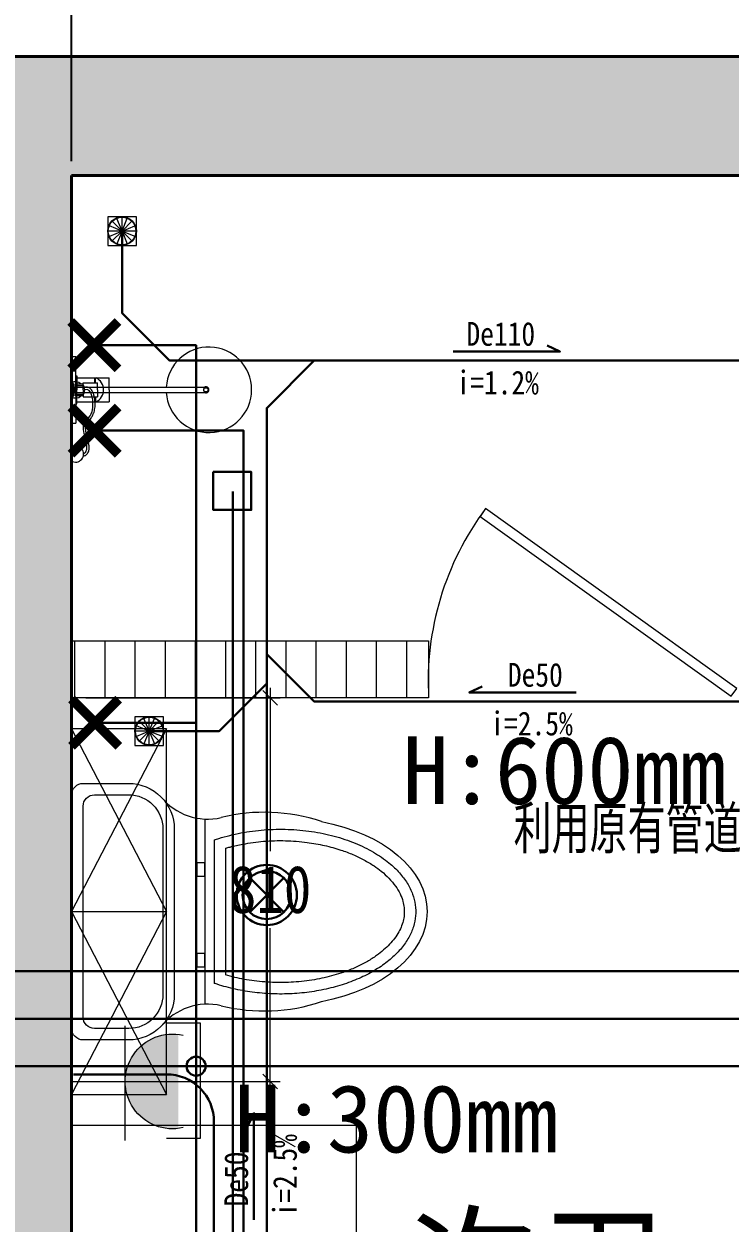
# Model space of a CAD drawing. Header units: millimetres. Extents: x -64529 to 3079702, y -28926 to 77119.
# Drawn here: x -25090 to -23604, y 15156 to 17680 of the extents above; entities that cross this region are included whole.
import ezdxf

# ---------------------------------------------------------------- set-up
doc = ezdxf.new("R2010")
doc.units = ezdxf.units.MM
doc.header["$LTSCALE"] = 10
doc.layers.get('0').update_dxf_attribs({"color": 255})
doc.layers.get('Defpoints').update_dxf_attribs({"color": 255})
for name, color, linetype, lineweight in [('1强弱电插座尺寸', 5, 'Continuous', 0), ('1强电插座布线图', 1, 'Continuous', 30), ('1强电插座布置图', 1, 'Continuous', 30), ('1排水布置图', 1, 'Continuous', 30), ('1浅浅', 251, 'Continuous', 20), ('1给水布置图', 4, 'Continuous', 30), ('1给水平面布置图', 4, 'Continuous', 13), ('图框', 255, 'Continuous', 0), ('机电', 3, 'Continuous', 0), ('标注', 250, 'Continuous', 0)]:
    doc.layers.add(name, color=color, linetype=linetype, lineweight=lineweight)
doc.styles.add('_THVAC_DIM', font='SIMPLEX', dxfattribs={"width": 0.8, "height": 3.5, "bigfont": 'HZTXT'})
doc.styles.get("Standard").update_dxf_attribs({"font": ''})
doc.styles.add('夏建东', font='', dxfattribs={"width": 0.85})
doc.styles.add('宋体', font='', dxfattribs={"height": 2.5})
doc.styles.get('Standard').set_extended_font_data('SimSun')
doc.styles.get('夏建东').set_extended_font_data('SimSun')
doc.styles.get('宋体').set_extended_font_data('SimSun')
doc.dimstyles.new('g', dxfattribs={"dimtxt": 100, "dimasz": 31, "dimexe": 21, "dimexo": 30, "dimgap": 31, "dimtad": 1, "dimtih": 1, "dimtoh": 1, "dimdec": 0, "dimrnd": 10, "dimdsep": 46, "dimtxsty": '夏建东', "dimblk": 'OBLIQUE', "dimcen": 2.5, "dimdle": 21, "dimclrd": 5, "dimclre": 5, "dimclrt": 5, "dimadec": 0, "dimazin": 0, "dimtfac": 1, "dimtdec": 0, "dimtmove": 2, "dimatfit": 3, "dimldrblk": 'DOT', "dimfxl": 300, "dimlwd": -1, "dimlwe": -1, "dimarcsym": 1})
doc.dimstyles.new('副本 外标注', dxfattribs={"dimtxt": 140, "dimasz": 60, "dimexe": 30, "dimexo": 30, "dimgap": 80, "dimtad": 1, "dimtoh": 1, "dimdec": 0, "dimtxsty": 'Standard', "dimblk": 'OBLIQUE', "dimcen": 2.5, "dimdle": 60, "dimclrd": 250, "dimclre": 250, "dimclrt": 44, "dimadec": 0, "dimazin": 0, "dimtfac": 1, "dimtdec": 0, "dimtix": 1, "dimtmove": 0, "dimatfit": 3, "dimldrblk": 'DOTSMALL', "dimfxl": 1, "dimtfill": 1, "dimarcsym": 0})

# ---------------------------------------------------------------- blocks, each defined once
blk = doc.blocks.new('热水')
at = {"layer": '图框', "color": 1, "lineweight": 0, "const_width": 40, "elevation": 5661.9}
for points in [[(228689.2, 195326.7), (228490.4, 195525.6)], [(228689.2, 195525.6), (228490.4, 195326.7)]]:
    blk.add_lwpolyline(points, dxfattribs=at)
blk = doc.blocks.new('冷水')
at = {"layer": '图框', "color": 4, "lineweight": 0, "const_width": 40, "elevation": 5661.9}
for points in [[(228130.8, 195325.4), (228329.7, 195524.3)], [(228329.7, 195325.4), (228130.8, 195524.3)]]:
    blk.add_lwpolyline(points, dxfattribs=at)
blk = doc.blocks.new('A$C27FE3D30')
at = {"layer": '机电'}
for p, q in [((-94262.4, 38367.4), (-94262.4, 38559.4)), ((-94262.4, 38463.4), (-94351, 38500.5)), ((-94262.4, 38463.4), (-94330.4, 38531.2)), ((-94262.4, 38463.4), (-94300, 38551.8)), ((-94262.4, 38463.4), (-94225.8, 38552.2)), ((-94262.4, 38463.4), (-94194.6, 38531.4)), ((-94262.4, 38463.4), (-94173.2, 38498.8)), ((-94262.4, 38463.4), (-94358.4, 38463.4)), ((-94262.4, 38463.4), (-94358.4, 38463.4)), ((-94166.4, 38463.4), (-94358.4, 38463.4)), ((-94262.4, 38463.4), (-94351, 38426.3)), ((-94262.4, 38463.4), (-94330.4, 38395.6)), ((-94262.4, 38463.4), (-94300, 38375.1)), ((-94262.4, 38463.4), (-94194.6, 38395.5)), ((-94262.4, 38463.4), (-94225.8, 38374.7)), ((-94262.4, 38463.4), (-94173.2, 38428)), ((-94262.4, 38463.4), (-94262.4, 38463.4))]:
    blk.add_line(p, q, dxfattribs=at)
blk.add_lwpolyline([(-94362.4, 38363.4), (-94162.4, 38363.4), (-94162.4, 38563.4), (-94362.4, 38563.4)], close=True, dxfattribs=at)
for radius in [100, 96]:
    blk.add_circle((-94262.4, 38463.4), radius, dxfattribs=at)
blk = doc.blocks.new('_Oblique')
at = {"color": 0, "linetype": 'ByBlock', "lineweight": -2}
blk.add_line((-0.5, -0.5), (0.5, 0.5), dxfattribs=at)
blk = doc.blocks.new('*D574')
at = {"layer": '1浅浅', "color": 250, "lineweight": -2, "transparency": 16777216}
for p, q in [((-24990, 18078), (-24990, 18378)), ((-23340, 17332.1), (-23340, 18378)), ((-25050, 18348), (-23280, 18348))]:
    blk.add_line(p, q, dxfattribs=at)
at = {"layer": 'Defpoints', "color": 0, "lineweight": 30, "transparency": 16777216}
for p in [(-23340, 18348), (-24990, 18048), (-23340, 17302.1)]:
    blk.add_point(p, dxfattribs=at)
at = {"layer": '1浅浅', "color": 250, "lineweight": -2, "transparency": 16777216, "xscale": 60, "yscale": 60, "zscale": 60, "rotation": 180}
blk.add_blockref('_Oblique', (-24990, 18348), dxfattribs=at)
at = {"layer": '1浅浅', "color": 250, "lineweight": -2, "transparency": 16777216, "xscale": 60, "yscale": 60, "zscale": 60}
blk.add_blockref('_Oblique', (-23340, 18348), dxfattribs=at)
at = {"layer": '1浅浅', "color": 44, "transparency": 16777216, "insert": (-24165, 18498), "char_height": 140, "attachment_point": 5, "bg_fill": 3, "box_fill_scale": 1.1, "bg_fill_color": 256, "bg_fill_true_color": 13158600, "bg_fill_transparency": 3955916}
blk.add_mtext('1650', dxfattribs=at)
blk = doc.blocks.new('_DotSmall')
at = {"color": 0, "linetype": 'ByBlock', "const_width": 0.5}
blk.add_lwpolyline([(-0.0625, 0, 1), (0.0625, 0, 1)], format="xyb", close=True, dxfattribs=at)
blk = doc.blocks.new('*D613')
at = {"layer": '1浅浅', "color": 250, "lineweight": -2, "transparency": 16777216}
for p, q in [((-35240, 17391.5), (-35240, 19292.7)), ((-17760, 17391.5), (-17760, 19292.7)), ((-35300, 19262.7), (-17700, 19262.7))]:
    blk.add_line(p, q, dxfattribs=at)
at = {"layer": 'Defpoints', "color": 0, "lineweight": 30, "transparency": 16777216}
for p in [(-17760, 19262.7), (-35240, 17361.5), (-17760, 17361.5)]:
    blk.add_point(p, dxfattribs=at)
at = {"layer": '1浅浅', "color": 250, "lineweight": -2, "transparency": 16777216, "xscale": 60, "yscale": 60, "zscale": 60, "rotation": 180}
blk.add_blockref('_Oblique', (-35240, 19262.7), dxfattribs=at)
at = {"layer": '1浅浅', "color": 250, "lineweight": -2, "transparency": 16777216, "xscale": 60, "yscale": 60, "zscale": 60}
blk.add_blockref('_Oblique', (-17760, 19262.7), dxfattribs=at)
at = {"layer": '1浅浅', "color": 44, "transparency": 16777216, "insert": (-26500, 19412.7), "char_height": 140, "attachment_point": 5, "bg_fill": 3, "box_fill_scale": 1.1, "bg_fill_color": 256, "bg_fill_true_color": 13158600, "bg_fill_transparency": 16430252}
blk.add_mtext('17330', dxfattribs=at)
blk = doc.blocks.new('*D617')
at = {"layer": '1浅浅', "color": 250, "lineweight": -2, "transparency": 16777216}
for p, q in [((-24990, 17391.5), (-24990, 18857.3)), ((-22990, 17161.5), (-22990, 18857.3)), ((-25050, 18827.3), (-22930, 18827.3))]:
    blk.add_line(p, q, dxfattribs=at)
at = {"layer": 'Defpoints', "color": 0, "lineweight": 30, "transparency": 16777216}
for p in [(-22990, 18827.3), (-24990, 17361.5), (-22990, 17131.5)]:
    blk.add_point(p, dxfattribs=at)
at = {"layer": '1浅浅', "color": 250, "lineweight": -2, "transparency": 16777216, "xscale": 60, "yscale": 60, "zscale": 60, "rotation": 180}
blk.add_blockref('_Oblique', (-24990, 18827.3), dxfattribs=at)
at = {"layer": '1浅浅', "color": 250, "lineweight": -2, "transparency": 16777216, "xscale": 60, "yscale": 60, "zscale": 60}
blk.add_blockref('_Oblique', (-22990, 18827.3), dxfattribs=at)
at = {"layer": '1浅浅', "color": 44, "transparency": 16777216, "insert": (-23990, 18977.3), "char_height": 140, "attachment_point": 5, "bg_fill": 3, "box_fill_scale": 1.1, "bg_fill_color": 256, "bg_fill_true_color": 13158600, "bg_fill_transparency": 9497272}
blk.add_mtext('2000', dxfattribs=at)
blk = doc.blocks.new('20180505.12473001')
at = {"layer": '标注', "linetype": 'ByBlock'}
h = blk.add_hatch(color=1, dxfattribs=at)
edge = h.paths.add_edge_path()
edge.add_ellipse((212.8, 124.7), major_axis=(0, 99.8), ratio=1, start_angle=-6.9343, end_angle=186.9801, ccw=False)
edge.add_line((224.9, 223.7), (224.9, 25.6))
at = {"layer": '标注', "color": 1}
for p, q in [((112.7, 0, 0), (112.7, 242, 0)), ((0, 124.7, 0), (132.1, 124.7, 0))]:
    blk.add_line(p, q, dxfattribs=at)
at = {"layer": '标注', "color": 1, "elevation": 0}
blk.add_lwpolyline([(200, 5.4), (271.6, 5.4), (271.6, 247.6), (200, 247.6)], dxfattribs=at)
at = {"layer": '标注', "color": 1, "extrusion": (0, 0, -1)}
blk.add_ellipse((212.8, 124.7, 0), major_axis=(0, 99.8), ratio=1, start_param=2.918756, end_param=6.505223, dxfattribs=at)
blk = doc.blocks.new('*D683')
at = {"layer": '1强弱电插座尺寸', "color": 5, "transparency": 16777216}
for p, q in [((-24571.9, 16282.6), (-24571.9, 15938.8)), ((-24960, 16261.6), (-24550.9, 16261.6)), ((-24571.9, 15433), (-24571.9, 15776.8)), ((-24960, 15454), (-24550.9, 15454))]:
    blk.add_line(p, q, dxfattribs=at)
at = {"layer": 'Defpoints', "color": 0, "lineweight": 30, "transparency": 16777216}
for p in [(-24990, 16261.6), (-24571.9, 16261.6), (-24990, 15454)]:
    blk.add_point(p, dxfattribs=at)
at = {"layer": '1强弱电插座尺寸', "color": 5, "transparency": 16777216, "xscale": 31, "yscale": 31, "zscale": 31}
for p, rotation in [((-24571.9, 16261.6), 90), ((-24571.9, 15454), 270)]:
    blk.add_blockref('_Oblique', p, dxfattribs=dict(at, rotation=rotation))
at = {"layer": '1强弱电插座尺寸', "color": 5, "transparency": 16777216, "insert": (-24571.9, 15857.8), "char_height": 100, "attachment_point": 5, "style": '夏建东'}
blk.add_mtext('810', dxfattribs=at)
blk = doc.blocks.new('_Dot')
at = {"color": 0, "linetype": 'ByBlock', "lineweight": -2}
blk.add_line((-0.5, 0), (-1, 0), dxfattribs=at)
at = {"color": 0, "linetype": 'ByBlock', "const_width": 0.5}
blk.add_lwpolyline([(-0.25, 0, 1), (0.25, 0, 1)], format="xyb", close=True, dxfattribs=at)

msp = doc.modelspace()

# ---------------------------------------------------------------- hatches: boundary and pattern name
at = {"layer": '1浅浅'}
h = msp.add_hatch(color=251, dxfattribs=at)
h.dxf.hatch_style = 1
h.paths.add_polyline_path([(-35490, 17611.5), (-17510, 17611.5), (-17510, 16911.5), (-17760, 16911.5), (-17760, 17361.5), (-35240, 17361.5), (-35240, 16911.5), (-35490, 16911.5)])
h = msp.add_hatch(color=251, dxfattribs=at)
h.dxf.hatch_style = 1
h.paths.add_polyline_path([(-25190, 17361.5), (-25190, 11936.5), (-24990, 11936.5), (-24990, 12291.5), (-24990, 17361.5)])
at = {"layer": '1浅浅', "lineweight": 0}
h = msp.add_hatch(dxfattribs=at)
h.set_pattern_fill('ANSI31', color=251, scale=20, angle=45, style=0)
h.set_pattern_definition([(90, (469936.35, 16516.65), (-63.5, 0), [])])
h.paths.add_polyline_path([(-24990, 16381.5), (-24238.1, 16381.5), (-24238.1, 16261.6), (-24990, 16261.6)])

# ---------------------------------------------------------------- linework, layer by layer
at = {"layer": '1强电插座布线图', "linetype": 'Continuous', "lineweight": 30}
msp.add_lwpolyline([(-24691.7, 16737.1), (-24611.7, 16737.1), (-24611.7, 16657.1), (-24691.7, 16657.1)], close=True, dxfattribs=at)
at = {"layer": '1强电插座布线图', "color": 2, "linetype": 'Continuous', "lineweight": 30}
msp.add_lwpolyline([(-24650, 14965.2), (-24650, 16696.3)], dxfattribs=at)
msp.add_lwpolyline([(-24986.1, 15469), (-24790, 15469, -0.414214), (-24690, 15369), (-24690, 14161.5)], format="xyb", dxfattribs=at)
at = {"layer": '1排水布置图', "linetype": 'ByBlock'}
for p, q in [((-24614.8, 15810.6), (-24543, 15882.5)), ((-24614.8, 15882.5), (-24543, 15810.6))]:
    msp.add_line(p, q, dxfattribs=at)
at = {"layer": '1排水布置图', "linetype": 'Continuous', "lineweight": 30}
for points in [[(-24883.5, 17244.4), (-24883.5, 17071.5), (-24783.5, 16971.5), (-24478.9, 16971.5)], [(-24578.9, 15846.5), (-24578.9, 16871.5), (-24478.9, 16971.5), (-23139.9, 16971.5)], [(-23261.4, 15358.6), (-23261.4, 16253.8), (-24478.9, 16253.8), (-24578.9, 16353.8), (-24578.9, 16353.8)], [(-24826.3, 16191.6), (-24678.9, 16191.6), (-24578.9, 16291.6), (-24578.9, 16291.6)], [(-24694.8, 14805.1), (-24678.9, 14805.1), (-24578.9, 14905.1), (-24578.9, 15846.5)]]:
    msp.add_lwpolyline(points, dxfattribs=at)
at = {"layer": '1排水布置图'}
for points in [[(-24186.4, 16990.4), (-23961.7, 16990.4), (-23988.5, 17003.2)], [(-23927.8, 16272.7), (-24152.5, 16272.7), (-24125.7, 16285.5)]]:
    msp.add_lwpolyline(points, dxfattribs=at)
at = {"layer": '1排水布置图', "elevation": 0}
msp.add_lwpolyline([(-24605.8, 15162.9), (-24605.8, 15387.6), (-24618.6, 15360.9)], dxfattribs=at)
at = {"layer": '1排水布置图', "linetype": 'ByBlock'}
for radius in [63.3, 50.8]:
    msp.add_circle((-24578.9, 15846.5), radius, dxfattribs=at)
at = {"layer": '1浅浅', "color": 251, "lineweight": 40}
for p, q in [((-35490, 17611.5), (-17510, 17611.5)), ((-24990, 17361.5), (-23340, 17361.5)), ((-24990, 17361.5), (-24990, 14161.5))]:
    msp.add_line(p, q, dxfattribs=at)
at = {"layer": '1浅浅', "color": 251, "ltscale": 0.05}
for p, q in [((-24990.5, 16910), (-24990.5, 16980)), ((-24990.5, 16980), (-24980.5, 16980)), ((-24980.5, 16910), (-24980.5, 16980)), ((-24980.5, 16939.7), (-24978.4, 16939.7)), ((-24978.4, 16939.7), (-24978.4, 16910)), ((-24990.5, 16895.4), (-24990.5, 16924.6)), ((-24990.5, 16923.5), (-24990.5, 16896.5)), ((-24986, 16923.5), (-24990.5, 16923.5)), ((-24986, 16896.5), (-24986, 16923.5)), ((-24986, 16915.4), (-24707.7, 16915.4)), ((-24986, 16915.4), (-24986, 16904.6)), ((-24981.9, 16922.9), (-24967.1, 16922.9)), ((-24981.9, 16897.1), (-24981.9, 16922.9)), ((-24978.4, 16935), (-24910.5, 16935)), ((-24978.4, 16919), (-24965.5, 16919)), ((-24965.5, 16910), (-24965.5, 16925)), ((-24965.5, 16925), (-24935.5, 16925)), ((-24940.5, 16925), (-24940.5, 16935)), ((-24939.5, 16925), (-24939.5, 16935)), ((-24935.5, 16910), (-24935.5, 16925)), ((-24910.5, 16910), (-24910.5, 16935)), ((-24990.5, 16910), (-24990.5, 16840)), ((-24990.5, 16896.5), (-24986, 16896.5)), ((-24986, 16904.6), (-24707.7, 16904.6)), ((-24967.1, 16897.1), (-24981.9, 16897.1)), ((-24980.5, 16910), (-24980.5, 16840)), ((-24978.4, 16880.3), (-24978.4, 16910)), ((-24978.4, 16901), (-24965.5, 16901)), ((-24965.5, 16910), (-24965.5, 16895)), ((-24965.5, 16895), (-24935.5, 16895)), ((-24940.5, 16895), (-24940.5, 16885)), ((-24939.5, 16895), (-24939.5, 16885)), ((-24935.5, 16910), (-24935.5, 16895)), ((-24910.5, 16910), (-24910.5, 16885)), ((-24707.7, 16904.6), (-24706.7, 16904.6)), ((-24980.5, 16880.3), (-24978.4, 16880.3)), ((-24978.4, 16885), (-24910.5, 16885)), ((-24990.5, 16840), (-24980.5, 16840)), ((-24990.5, 16760.4), (-24990.5, 16789.6)), ((-24962.4, 16771), (-24965, 16770.2)), ((-24709.2, 16006.5), (-24709.2, 15616.6)), ((-24990, 15811.6), (-24790, 15811.6)), ((-24390, 15361.5), (-24990, 15361.5)), ((-24390, 14161.5), (-24390, 15361.5))]:
    msp.add_line(p, q, dxfattribs=at)
for points in [[(-24129.7, 16643.7), (-23601.2, 16265.3), (-23589.6, 16281.6), (-24118.1, 16659.9)], [(-24990, 15426.6), (-24790, 15426.6), (-24790, 16196.6), (-24990, 16196.6)], [(-24726.1, 15914.4), (-24726.1, 15886.3), (-24709.2, 15886.3), (-24709.2, 15914.4)], [(-24726.1, 15723.2), (-24726.1, 15695), (-24709.2, 15695), (-24709.2, 15723.2)]]:
    msp.add_lwpolyline(points, close=True, dxfattribs=at)
at = {"layer": '1浅浅', "color": 251}
msp.add_lwpolyline([(-24990, 16381.5), (-24238.1, 16381.5), (-24238.1, 16261.6), (-24990, 16261.6)], close=True, dxfattribs=at)
at = {"layer": '1浅浅', "color": 251, "ltscale": 0.05}
for points in [[(-24990, 16196.6), (-24790, 15811.6), (-24990, 15426.6)], [(-24790, 16196.6), (-24990, 15811.6), (-24790, 15426.6)], [(-24689.5, 15962.5), (-24689.5, 15660.6)], [(-24665.5, 15944.9), (-24665.5, 15678.2)]]:
    msp.add_lwpolyline(points, dxfattribs=at)
for points in [[(-24773.5, 15985.5), (-24773.5, 15637.5, -0.414214), (-24869.5, 15541.5), (-24965.5, 15541.5, -0.414214), (-24989.5, 15565.5), (-24989.5, 16057.5, -0.414214), (-24965.5, 16081.5), (-24869.5, 16081.5, -0.414214)], [(-24797.5, 15985.5), (-24797.5, 15637.5, -0.414214), (-24869.5, 15565.5), (-24941.5, 15565.5, -0.414214), (-24965.5, 15589.5), (-24965.5, 16033.5, -0.414214), (-24941.5, 16057.5), (-24869.5, 16057.5, -0.414214)]]:
    msp.add_lwpolyline(points, format="xyb", close=True, dxfattribs=at)
for centre, radius, start, end in [((-24949.4, 16910.2), 27.1, 359.5366, 65.9509), ((-24949.4, 16909.8), 27.1, 294.0491, 0.4634), ((-23633.2, 16296.6), 605.9, 143.1562, 183.3142), ((-24703.5, 16132), 125.7, 218.7083, 283.2085), ((-24584, 15642.1), 378.6, 71.4842, 103.863), ((-24703.5, 15491), 125.7, 76.7915, 141.2917), ((-24584, 15981), 378.6, 256.137, 288.5158)]:
    msp.add_arc(centre, radius, start, end, dxfattribs=at)
for centre, major_axis, start_param, end_param in [((-24700.7, 16910.1), (-0.3, 90), 1.628906, 7.79202), ((-24981.5, 16910), (-12.1, 12.1), 4.775147, 6.05015), ((-24981.5, 16910), (-0.8, 19.4), 3.947074, 5.399932), ((-24707, 16910), (-3.18, 3.18), 1.570796326804042, 7.853981633983628), ((-24707, 16910), (-3.18, 3.18), 1.570796326804042, 7.853981633983628), ((-24707, 16910), (-3.18, 3.18), 1.570796326804042, 7.853981633983628), ((-24707, 16910), (-3.18, 3.18), 1.570796326804042, 7.853981633983628), ((-24707, 16910), (-3.18, 3.18), 1.570796326804042, 7.853981633983628), ((-24707, 16910), (-3.18, 3.18), 1.570796326804042, 7.853981633983628), ((-24707, 16910), (-3.18, 3.18), 1.570796326804042, 7.853981633983628), ((-24707, 16910), (-3.18, 3.18), 1.570796326804042, 7.853981633983628), ((-24707, 16910), (-3.18, 3.18), 1.570796326804042, 7.853981633983628), ((-24707, 16910), (-3.18, 3.18), 1.570796326804042, 7.853981633983628), ((-24707, 16910), (-3.18, 3.18), 1.570796326804042, 7.853981633983628), ((-24707, 16910), (-3.18, 3.18), 1.570796326804042, 7.853981633983628), ((-24707, 16910), (-3.18, 3.18), 1.570796326804042, 7.853981633983628), ((-24707, 16910), (-3.18, 3.18), 1.570796326804042, 7.853981633983628), ((-24707, 16910), (-3.18, 3.18), 1.570796326804042, 7.853981633983628), ((-24707, 16910), (-3.18, 3.18), 1.570796326804042, 7.853981633983628), ((-24707, 16910), (-3.18, 3.18), 1.570796326804042, 7.853981633983628), ((-24707, 16910), (-3.18, 3.18), 1.570796326804042, 7.853981633983628), ((-24707, 16910), (-3.18, 3.18), 1.570796326804042, 7.853981633983628), ((-24707, 16910), (-0.75, 6.26), 2.495353, 6.718816), ((-24707, 16910), (-3.82, 3.82), 2.413558, 5.627818), ((-24981.5, 16910), (-0.2, -17.2), -0.541618, 0.733385), ((-24981.5, 16775), (-1.1, -17.1), -0.490107, 3.75621)]:
    msp.add_ellipse(centre, major_axis=major_axis, ratio=1, start_param=start_param, end_param=end_param, dxfattribs=at)
at = {"layer": '1浅浅', "color": 251, "ltscale": 0.05, "extrusion": (0, 0, -1)}
msp.add_ellipse((-24550.2, 15811.5), major_axis=(-308.9, 0), ratio=0.639074, start_param=1.854304, end_param=4.42888, dxfattribs=at)
at = {"layer": '1浅浅', "color": 251, "ltscale": 0.05}
for points, knots in [([(-24964.4, 16775), (-24946.8, 16783.7), (-24980.8, 16835.1), (-24935.8, 16858.4), (-24948.1, 16917.6), (-24962.2, 16910)], [0, 0, 0, 0, 65.499045, 104.64657, 158.059437, 158.059437, 158.059437, 158.059437]), ([(-24962.4, 16771), (-24961.8, 16771.3), (-24961.2, 16771.6), (-24959.5, 16772.7), (-24958.5, 16773.5), (-24956.6, 16775.4), (-24955.9, 16776.5), (-24954.6, 16778.7), (-24954.1, 16779.8), (-24953.4, 16782.2), (-24953.2, 16783.4), (-24952.9, 16785.9), (-24952.8, 16787.1), (-24952.8, 16790.8), (-24953.1, 16793.3), (-24953.9, 16798.3), (-24954.5, 16800.8), (-24955.7, 16805.9), (-24956.4, 16808.5), (-24957.7, 16813.5), (-24958.3, 16816), (-24959.4, 16820.7), (-24959.8, 16823), (-24960.3, 16826.9), (-24960.4, 16828.6), (-24960.3, 16830.7), (-24960.2, 16831.4), (-24960.1, 16832.3), (-24960, 16832.7), (-24959.9, 16833.4), (-24959.8, 16833.8), (-24959.5, 16834.8), (-24959.2, 16835.5), (-24958.5, 16837.2), (-24957.9, 16838.3), (-24956.5, 16840.5), (-24955.6, 16841.6), (-24953.8, 16843.9), (-24952.9, 16845.2), (-24950.8, 16847.7), (-24949.8, 16849.1), (-24947.4, 16852.6), (-24946, 16854.7), (-24944.3, 16858.3), (-24943.8, 16859.4), (-24943, 16861.4), (-24942.7, 16862.2), (-24941.9, 16864.8), (-24941.5, 16866.6), (-24940.9, 16870.2), (-24940.6, 16872.1), (-24940.1, 16878.5), (-24940.2, 16883), (-24941, 16890.7), (-24941.5, 16893.8), (-24942.8, 16899.1), (-24943.5, 16901.3), (-24945, 16905), (-24945.8, 16906.6), (-24947.4, 16909.2), (-24948.2, 16910.3), (-24949.9, 16912.1), (-24950.7, 16912.8), (-24952.5, 16914.1), (-24953.5, 16914.6), (-24955.5, 16915.3), (-24956.4, 16915.5), (-24958.4, 16915.6), (-24959.3, 16915.6), (-24961.1, 16915.2), (-24961.9, 16915), (-24962.7, 16914.7)], [0, 0, 0, 0, 1.711454, 1.711454, 5.342314, 5.342314, 8.973173, 8.973173, 12.604032, 12.604032, 16.234892, 16.234892, 19.865751, 19.865751, 26.958803, 26.958803, 34.051854, 34.051854, 41.144906, 41.144906, 48.237958, 48.237958, 55.331009, 55.331009, 61.238931, 61.238931, 63.822431, 63.822431, 65.541882, 65.541882, 67.261334, 67.261334, 70.700237, 70.700237, 76.062596, 76.062596, 81.424956, 81.424956, 86.787315, 86.787315, 92.149674, 92.149674, 99.271392, 99.271392, 102.484619, 102.484619, 104.612589, 104.612589, 108.868529, 108.868529, 113.124468, 113.124468, 122.955052, 122.955052, 130.021596, 130.021596, 135.595079, 135.595079, 140.069535, 140.069535, 143.727573, 143.727573, 146.711721, 146.711721, 149.695869, 149.695869, 152.14006, 152.14006, 154.584251, 154.584251, 156.668352, 156.668352, 156.668352, 156.668352]), ([(-24689.5, 15962.5), (-24686.2, 15963.6), (-24682.9, 15964.7), (-24664.7, 15970.4), (-24649.2, 15974.3), (-24617.2, 15980.3), (-24600.8, 15982.5), (-24567.6, 15984.9), (-24550.8, 15985.3), (-24517.4, 15984.1), (-24500.8, 15982.6), (-24468.3, 15977.8), (-24452.4, 15974.5), (-24421.7, 15966.4), (-24407, 15961.4), (-24379.3, 15950.1), (-24366.3, 15943.7), (-24342.3, 15929.8), (-24331.4, 15922.2), (-24313.5, 15907.5), (-24306.1, 15900.5), (-24293.3, 15886.1), (-24287.8, 15878.7), (-24278.6, 15863.7), (-24274.9, 15856.1), (-24269.2, 15840.9), (-24267.3, 15833.3), (-24265.2, 15818), (-24265, 15810.4), (-24266.3, 15795.1), (-24267.8, 15787.5), (-24272.6, 15772.2), (-24275.9, 15764.6), (-24284.3, 15749.6), (-24289.4, 15742.1), (-24301.4, 15727.5), (-24308.3, 15720.4), (-24323.8, 15706.7), (-24332.5, 15700.2), (-24351.3, 15687.8), (-24361.4, 15682), (-24383.1, 15671.4), (-24394.6, 15666.5), (-24418.7, 15657.8), (-24431.3, 15654), (-24457.3, 15647.6), (-24470.6, 15644.9), (-24497.9, 15640.9), (-24511.8, 15639.5), (-24539.7, 15638), (-24553.8, 15637.9), (-24581.7, 15639), (-24595.7, 15640.2), (-24623.1, 15643.8), (-24636.5, 15646.2), (-24662.8, 15652.3), (-24675.5, 15655.9), (-24688.3, 15660.2), (-24688.9, 15660.4), (-24689.5, 15660.6)], [4.21604, 4.21604, 4.21604, 4.21604, 4.254367, 4.254367, 4.425322, 4.425322, 4.596277, 4.596277, 4.767233, 4.767233, 4.938188, 4.938188, 5.109143, 5.109143, 5.280098, 5.280098, 5.451054, 5.451054, 5.622009, 5.622009, 5.765241, 5.765241, 5.908474, 5.908474, 6.051707, 6.051707, 6.19494, 6.19494, 6.338172, 6.338172, 6.481405, 6.481405, 6.624638, 6.624638, 6.767871, 6.767871, 6.911103, 6.911103, 7.054336, 7.054336, 7.197569, 7.197569, 7.340801, 7.340801, 7.484034, 7.484034, 7.627267, 7.627267, 7.7705, 7.7705, 7.913732, 7.913732, 8.056965, 8.056965, 8.200198, 8.200198, 8.343431, 8.343431, 8.35033, 8.35033, 8.35033, 8.35033]), ([(-24665.5, 15944.9), (-24662.4, 15945.8), (-24659.3, 15946.7), (-24647.5, 15949.8), (-24638.5, 15951.9), (-24615.1, 15956.3), (-24600.4, 15958.3), (-24570.3, 15960.8), (-24554.9, 15961.2), (-24524.3, 15960.5), (-24509, 15959.3), (-24481.5, 15955.7), (-24469.3, 15953.5), (-24445.5, 15948.1), (-24433.9, 15944.8), (-24414.1, 15938.3), (-24405.6, 15935.1), (-24389.4, 15928.1), (-24381.7, 15924.4), (-24366.8, 15916.4), (-24359.6, 15912.1), (-24347.6, 15904), (-24342.5, 15900.3), (-24331.9, 15891.7), (-24326.7, 15886.9), (-24316.6, 15876.5), (-24312.1, 15871), (-24304.2, 15859.9), (-24301, 15854.5), (-24295.7, 15843.6), (-24293.7, 15838.3), (-24291.1, 15828.7), (-24290.2, 15824.4), (-24289.3, 15816), (-24289.2, 15811.8), (-24289.6, 15803.4), (-24290.2, 15799.1), (-24292, 15790.6), (-24293.3, 15786.3), (-24296.6, 15777.6), (-24298.6, 15773.2), (-24303.6, 15764.2), (-24306.5, 15759.7), (-24312.9, 15751.1), (-24316.4, 15747), (-24324.1, 15738.8), (-24328.3, 15734.8), (-24337.4, 15726.8), (-24342.4, 15722.9), (-24353.7, 15714.8), (-24360.2, 15710.6), (-24374.1, 15702.6), (-24381.4, 15698.8), (-24396.8, 15691.7), (-24404.9, 15688.4), (-24425.7, 15680.7), (-24438.9, 15676.8), (-24466.3, 15670.2), (-24480.4, 15667.6), (-24509.4, 15663.8), (-24524.1, 15662.7), (-24553.7, 15661.9), (-24568.6, 15662.3), (-24597.9, 15664.5), (-24612.5, 15666.4), (-24640, 15671.4), (-24653, 15674.5), (-24665.5, 15678.2)], [4.282455, 4.282455, 4.282455, 4.282455, 4.319465, 4.319465, 4.422889, 4.422889, 4.585126, 4.585126, 4.750595, 4.750595, 4.916065, 4.916065, 5.053908, 5.053908, 5.191751, 5.191751, 5.301004, 5.301004, 5.410256, 5.410256, 5.523654, 5.523654, 5.616126, 5.616126, 5.72975, 5.72975, 5.85627, 5.85627, 5.982789, 5.982789, 6.109308, 6.109308, 6.212488, 6.212488, 6.315667, 6.315667, 6.418847, 6.418847, 6.522027, 6.522027, 6.625206, 6.625206, 6.728386, 6.728386, 6.822926, 6.822926, 6.917466, 6.917466, 7.012007, 7.012007, 7.11939, 7.11939, 7.226774, 7.226774, 7.334158, 7.334158, 7.493878, 7.493878, 7.653598, 7.653598, 7.813318, 7.813318, 7.973038, 7.973038, 8.132758, 8.132758, 8.283917, 8.283917, 8.283917, 8.283917])]:
    msp.add_open_spline(points, degree=3, knots=knots, dxfattribs=at)
at = {"layer": '1给水平面布置图', "linetype": 'Continuous', "lineweight": 30}
for points in [[(-22550.7, 7515.4), (-22550.7, 15486.1), (-27653.4, 15486.1), (-27653.4, 17110.2), (-27473.6, 17110.2), (-27473.6, 17315.1)], [(-24727.7, 16209.3), (-24727.7, 17003.9), (-24942, 17003.9)], [(-24940.9, 14912.2), (-24727.7, 14912.2), (-24727.7, 16209.3), (-24940.3, 16209.3)]]:
    msp.add_lwpolyline(points, dxfattribs=at)
at = {"layer": '1给水平面布置图', "color": 1, "linetype": 'Continuous', "lineweight": 30}
for points in [[(-19668.4, 2598.5), (-19668.4, 3339.5), (-21485.9, 3339.5), (-21485.9, 6490.4), (-17968.2, 6490.4), (-17968.2, 6590.4), (-21485.9, 6590.4), (-21485.9, 7415.4), (-22350.7, 7415.4), (-22350.7, 15686.1), (-27453.4, 15686.1), (-27453.4, 17010.2), (-27553.4, 17010.2), (-27553.4, 15586.1), (-22450.7, 15586.1), (-22450.7, 7415.4), (-28505.7, 7415.4), (-28505.7, 3208.6), (-29825.7, 3208.6), (-29825.7, 3108.6), (-28405.7, 3108.6), (-28405.7, 7315.4)], [(-24627.7, 15586.1), (-24627.7, 16824.2), (-24941.3, 16824.2)], [(-24940.3, 14732.4), (-24627.7, 14732.4), (-24627.7, 15586.1)]]:
    msp.add_lwpolyline(points, dxfattribs=at)
at = {"layer": '1给水平面布置图', "linetype": 'Continuous', "lineweight": 30}
msp.add_circle((-24727.7, 15486.1), 20, dxfattribs=at)

# ---------------------------------------------------------------- block references
at = {"layer": '1强电插座布置图', "color": 255}
msp.add_blockref('20180505.12473001', (-24990, 15329.4, 0), dxfattribs=at)
at = {"layer": '1排水布置图', "lineweight": 0, "xscale": 0.3018150581046939, "yscale": 0.3018150581046939, "zscale": 0.3018150580482836}
for p in [(3566.3, 5635.5), (3623.5, 4582.8)]:
    msp.add_blockref('A$C27FE3D30', p, dxfattribs=at)
at = {"layer": '1给水布置图', "color": 7, "xscale": 0.5, "yscale": 0.5, "zscale": 0.5, "rotation": 270}
for name, p in [('冷水', (-122654.4, 131119.1, -2830.9)), ('热水', (-122654.4, 131119.1, -2830.9)), ('冷水', (-122652.7, 130324.4, -2830.9))]:
    msp.add_blockref(name, p, dxfattribs=at)

# ---------------------------------------------------------------- texts
at = {"layer": '1强弱电插座尺寸', "color": 5, "char_height": 142.88, "width": 2002.012, "attachment_point": 1}
for s, insert in [('H:600mm', (-24292.9, 16180.9, 0)), ('H:300mm', (-24646.7, 15447.4, 0))]:
    msp.add_mtext(s, dxfattribs=dict(at, insert=insert))
at = {"layer": '1排水布置图', "char_height": 50, "width": 69.646, "style": '夏建东'}
for s, insert, attachment_point in [('De110', (-24158.5, 17052.8), 1), ('i=1.2%', (-24179.5, 16950.3), 1), ('De50', (-23955.7, 16335.1), 3), ('i=2.5%', (-23934.7, 16232.6), 3)]:
    msp.add_mtext(s, dxfattribs=dict(at, insert=insert, attachment_point=attachment_point))
at = {"layer": '1排水布置图', "linetype": 'Continuous', "lineweight": 30, "insert": (-24059.2, 16034), "char_height": 100, "width": 1390.998, "attachment_point": 1, "style": '_THVAC_DIM'}
msp.add_mtext('利用原有管道', dxfattribs=at)
at = {"layer": '1排水布置图', "char_height": 50, "width": 69.646, "attachment_point": 1, "rotation": 90, "style": '夏建东'}
for s, insert in [('i=2.5%', (-24565.7, 15169.8, 0)), ('De50', (-24668.2, 15190.8, 0))]:
    msp.add_mtext(s, dxfattribs=dict(at, insert=insert))
at = {"layer": '1浅浅', "color": 251, "lineweight": 5, "style": '宋体'}
msp.add_text('次卫', height=200, dxfattribs=at).set_placement((-24277.6, 14965.9))

# ---------------------------------------------------------------- dimensions: what is measured, and where the dimension line sits
at = {"layer": '1强弱电插座尺寸', "color": 5}
dim = msp.add_linear_dim(base=(-24571.9, 16261.6), p1=(-24990, 15454), p2=(-24990, 16261.6), angle=90, dimstyle='g', dxfattribs=at)
dim.commit()
dim.dimension.update_dxf_attribs({"geometry": '*D683', "text_midpoint": (-24571.9, 15857.8)})

# ---------------------------------------------------------------- next in the draw order: dimensions: what is measured, and where the dimension line sits
at = {"layer": '1浅浅', "color": 251}
dim = msp.add_linear_dim(base=(-23340, 18348), p1=(-24990, 18048), p2=(-23340, 17302.1), dimstyle='副本 外标注', dxfattribs=at)
dim.commit()
dim.dimension.update_dxf_attribs({"geometry": '*D574', "text_midpoint": (-24165, 18498)})

# ---------------------------------------------------------------- next in the draw order: dimensions: what is measured, and where the dimension line sits
dim = msp.add_linear_dim(base=(-17760, 19262.7), p1=(-35240, 17361.5), p2=(-17760, 17361.5), text='17330', dimstyle='副本 外标注', dxfattribs=at)
dim.commit()
dim.dimension.update_dxf_attribs({"geometry": '*D613', "text_midpoint": (-26500, 19412.7)})

# ---------------------------------------------------------------- next in the draw order: dimensions: what is measured, and where the dimension line sits
dim = msp.add_linear_dim(base=(-22990, 18827.3), p1=(-24990, 17361.5), p2=(-22990, 17131.5), dimstyle='副本 外标注', dxfattribs=at)
dim.commit()
dim.dimension.update_dxf_attribs({"geometry": '*D617', "text_midpoint": (-23990, 18977.3)})

doc.saveas('drawing.dxf')
